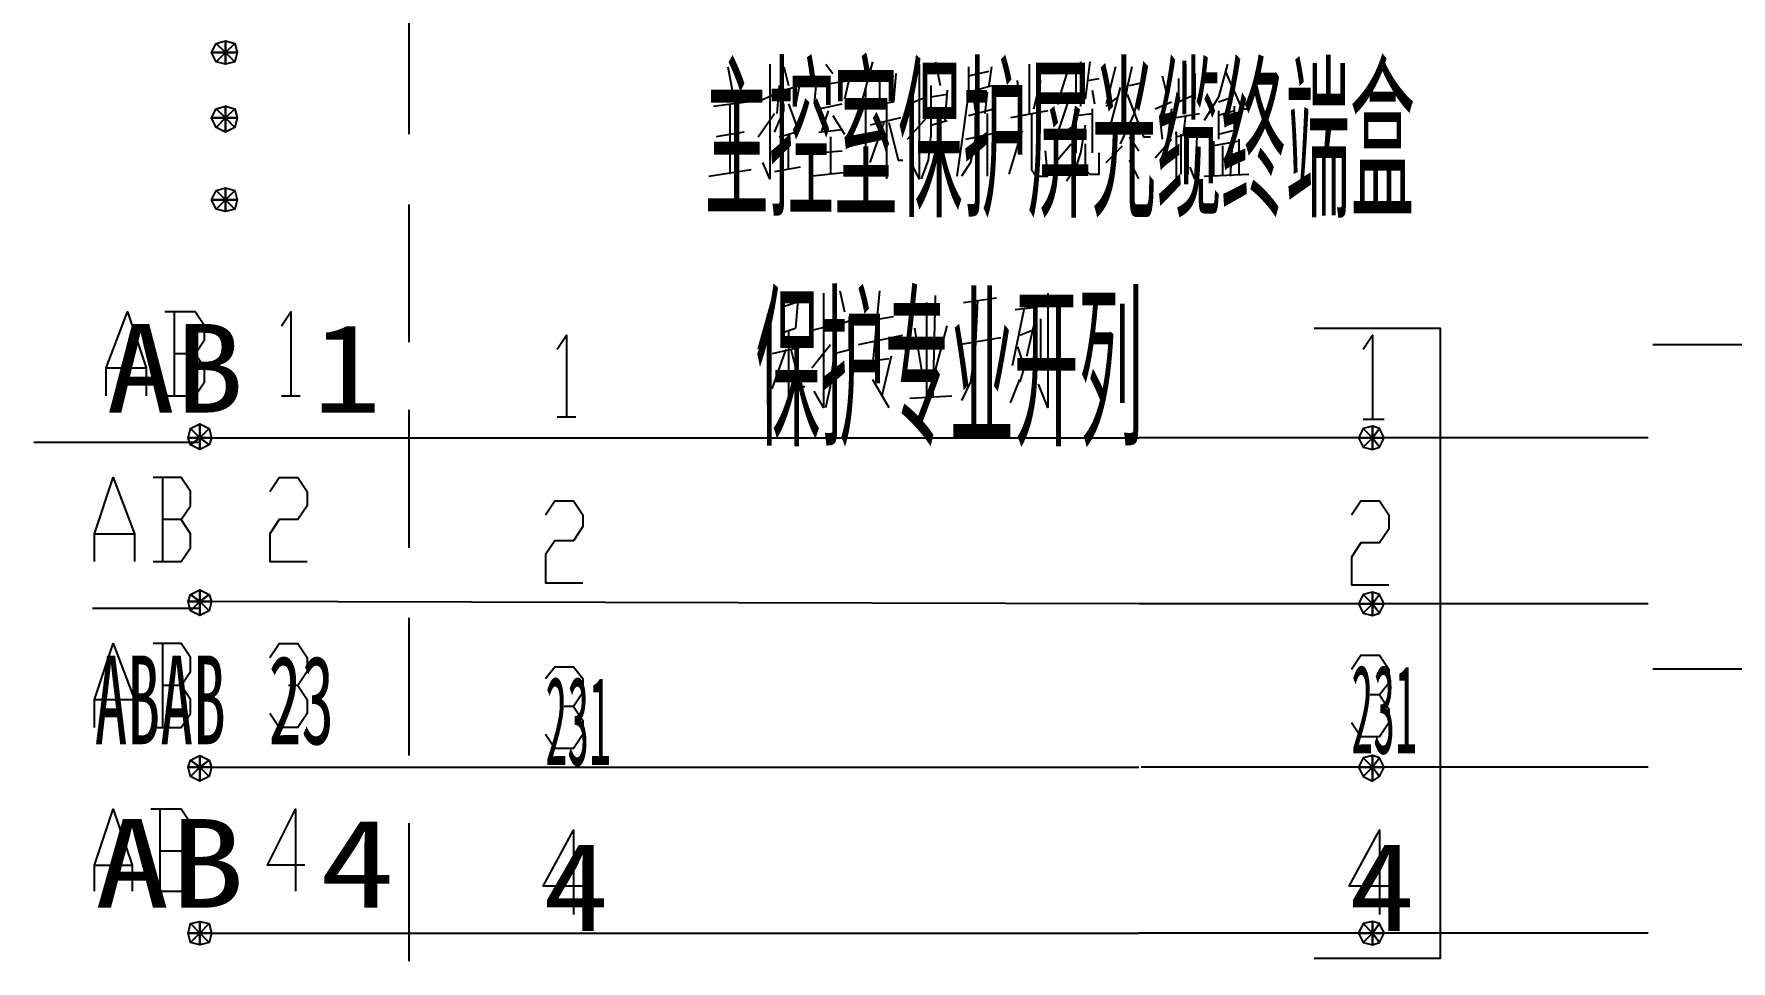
# Model space of a CAD drawing. Header units: metres. Extents: x 17 to 1757, y 17 to 1207.
# Drawn here: x 630.2 to 734.8, y 579.3 to 636.5 of the extents above; entities that cross this region are included whole.
import ezdxf

# ---------------------------------------------------------------- set-up
doc = ezdxf.new("R2010")
doc.units = ezdxf.units.M
for name, color, linetype in [('LINES', 7, 'Continuous'), ('POLYLINES', 4, 'Continuous'), ('RECTS', 7, 'Continuous'), ('TEXTS', 3, 'Continuous')]:
    doc.layers.add(name, color=color, linetype=linetype)

msp = doc.modelspace()

# ---------------------------------------------------------------- linework, layer by layer
at = {"layer": 'LINES'}
for p, q in [((653.28, 638.78), (653.28, 630.29)), ((672.94, 634.46), (673.22, 633.02)), ((676.39, 634.46), (676.68, 633.31)), ((678.98, 634.61), (679.42, 634.03)), ((681.86, 634.75), (680.86, 631.01)), ((682.3, 634.18), (682.3, 631.87)), ((683.3, 634.03), (683.16, 632.3)), ((685.75, 634.75), (686.04, 633.31)), ((687.77, 633.89), (689.06, 634.18)), ((689.06, 633.31), (689.21, 634.46)), ((691.51, 634.61), (691.51, 631.58)), ((693.96, 634.46), (693.24, 632.16)), ((694.39, 634.18), (694.39, 632.3)), ((694.68, 634.75), (694.68, 632.02)), ((695.26, 634.75), (694.97, 632.45)), ((696.84, 634.46), (696.26, 632.16)), ((701.16, 634.61), (701.16, 632.59)), ((701.74, 634.03), (701.74, 632.45)), ((676.1, 633.31), (675.96, 631.58)), ((677.4, 633.31), (676.1, 632.88)), ((677.11, 632.02), (677.4, 633.46)), ((678.41, 633.74), (678.26, 632.16)), ((678.41, 633.31), (680.42, 633.6)), ((680.42, 633.74), (680.14, 632.45)), ((681.43, 633.17), (681.43, 627.55)), ((682.3, 633.6), (683.16, 633.89)), ((685.46, 633.31), (685.46, 630.14)), ((686.47, 633.02), (686.33, 631.15)), ((687.77, 632.88), (689.21, 633.31)), ((690.94, 632.3), (690.79, 633.6)), ((691.8, 631.87), (692.23, 633.6)), ((695.11, 633.6), (695.83, 633.74)), ((695.4, 633.02), (695.54, 632.16)), ((697.13, 633.17), (696.41, 630.43)), ((697.7, 633.31), (698.42, 633.46)), ((699.72, 633.89), (700.01, 632.74)), ((700.73, 633.74), (700.73, 632.45)), ((672.07, 632.02), (674.09, 632.3)), ((673.08, 627.84), (673.08, 632.16)), ((675.82, 632.74), (674.81, 632.3)), ((676.68, 632.16), (677.26, 630.58)), ((678.55, 631.87), (679.99, 632.16)), ((682.3, 632.16), (683.16, 632.3)), ((682.73, 632.16), (682.73, 627.55)), ((685.18, 632.59), (684.17, 632.16)), ((686.47, 632.74), (685.46, 632.59)), ((688.06, 632.74), (688.2, 631.73)), ((688.92, 632.88), (688.78, 631.58)), ((694.1, 632.88), (693.24, 630.29)), ((693.24, 632.16), (693.96, 632.45)), ((696.26, 632.02), (696.98, 632.59)), ((699.29, 631.87), (700.3, 632.3)), ((700.73, 632.3), (701.74, 632.74)), ((703.18, 632.3), (704.04, 632.59)), ((704.18, 630.58), (704.18, 632.02)), ((674.81, 630.14), (675.82, 631.58)), ((679.13, 631.73), (678.7, 630.43)), ((679.42, 631.44), (680.14, 630.29)), ((683.59, 631.3), (681.72, 630.86)), ((681.72, 628.56), (682.58, 631.01)), ((684.02, 630), (685.18, 631.3)), ((685.46, 630.86), (686.47, 631.15)), ((687.77, 631.44), (689.35, 631.87)), ((688.92, 631.58), (688.92, 627.7)), ((692.66, 631.73), (690.36, 631.3)), ((694.39, 631.73), (694.39, 629.14)), ((694.39, 631.44), (695.4, 631.58)), ((695.4, 631.87), (695.4, 629.14)), ((697.27, 630.86), (696.26, 630.43)), ((699.58, 631.3), (699.72, 630)), ((700.3, 631.87), (700.01, 629.71)), ((700.44, 631.3), (702.02, 631.58)), ((701.16, 631.44), (701.02, 630.29)), ((704.18, 631.73), (703.18, 631.44)), ((703.18, 631.73), (703.18, 630)), ((673.94, 630.43), (672.22, 630.14)), ((676.1, 630.14), (677.11, 630.43)), ((676.68, 628.13), (676.68, 630.29)), ((678.55, 630.43), (679.99, 630.58)), ((679.27, 630.14), (679.27, 627.84)), ((687.62, 630), (689.64, 630.43)), ((690.29, 627.84), (691.08, 630.5)), ((693.24, 630), (694.1, 630.72)), ((697.7, 630.14), (698.28, 629.28)), ((699.29, 628.85), (700.3, 630)), ((700.58, 630.14), (701.88, 630.43)), ((700.87, 630.29), (700.87, 627.84)), ((701.3, 630.29), (701.3, 627.84)), ((704.47, 629.86), (702.89, 629.57)), ((702.89, 629.86), (702.89, 627.7)), ((703.18, 630.29), (704.33, 630.58)), ((704.47, 627.84), (704.47, 630)), ((678.41, 629.14), (679.99, 629.28)), ((692.66, 627.7), (692.52, 629.28)), ((693.24, 628.7), (694.1, 629.71)), ((696.26, 628.56), (697.27, 629.57)), ((703.46, 627.7), (703.46, 629.57)), ((704.04, 629.71), (703.9, 627.7)), ((671.78, 627.7), (674.38, 628.13)), ((677.4, 628.27), (675.82, 627.98)), ((677.98, 627.7), (680.42, 627.98)), ((698.28, 627.55), (697.7, 628.7)), ((702.31, 627.7), (705.05, 627.84)), ((653.28, 625.97), (653.28, 617.47)), ((675.82, 620.64), (674.81, 617.04)), ((679.85, 620.64), (680.14, 619.34)), ((682.3, 620.64), (681.86, 616.03)), ((638.81, 619.34), (638.81, 614.16)), ((676.25, 620.06), (676.25, 617.76)), ((676.25, 619.63), (677.11, 619.92)), ((677.26, 620.06), (677.11, 618.34)), ((685.18, 619.92), (685.18, 614.16)), ((685.61, 614.16), (685.75, 620.35)), ((687.48, 619.92), (689.5, 620.21)), ((689.06, 620.06), (689.06, 613.58)), ((690.5, 616.03), (691.22, 619.49)), ((690.65, 619.49), (691.94, 619.63)), ((675.38, 619.2), (675.38, 613.58)), ((676.25, 618.05), (677.11, 618.34)), ((679.27, 618.48), (678.12, 618.19)), ((679.56, 619.2), (679.42, 616.03)), ((680.42, 618.77), (679.56, 618.48)), ((680.42, 619.06), (680.42, 617.04)), ((681.43, 618.77), (683.16, 619.06)), ((684.46, 618.34), (684.89, 615.74)), ((685.75, 615.74), (686.47, 618.48)), ((691.37, 616.61), (691.8, 618.48)), ((692.23, 616.03), (692.23, 618.91)), ((676.68, 618.19), (676.68, 613.44)), ((678.12, 615.89), (679.27, 617.33)), ((681, 617.33), (683.74, 617.9)), ((687.19, 617.33), (689.78, 617.76)), ((690.94, 617.9), (691.66, 618.19)), ((677.54, 617.18), (675.67, 616.75)), ((675.67, 614.59), (676.54, 617.04)), ((679.42, 616.75), (680.57, 617.04)), ((681.86, 616.32), (682.87, 616.46)), ((683.02, 616.61), (682.44, 614.16)), ((690.79, 617.18), (691.08, 616.32)), ((691.37, 616.46), (690.94, 615.02)), ((634.63, 615.89), (637.08, 615.89)), ((681.86, 615.17), (682.87, 613.44)), ((690.36, 613.73), (690.94, 615.17)), ((645.43, 614.16), (646.58, 614.16)), ((684.17, 614.02), (686.76, 614.16)), ((653.28, 613.3), (653.28, 604.8)), ((662.42, 612.86), (663.58, 612.86)), ((712.1, 612.72), (713.4, 612.72)), ((640.39, 611.28), (630.17, 611.28)), ((640.68, 611.57), (698.28, 611.57)), ((729.67, 611.57), (698.28, 611.57)), ((638.09, 609.12), (638.09, 603.94)), ((633.91, 605.66), (636.36, 605.66)), ((640.39, 601.06), (633.77, 601.06)), ((698.28, 601.34), (640.68, 601.49)), ((729.67, 601.34), (698.28, 601.34)), ((653.28, 600.48), (653.28, 591.98)), ((638.09, 598.9), (638.09, 593.71)), ((633.91, 595.44), (636.36, 595.44)), ((640.68, 591.26), (698.28, 591.26)), ((729.67, 591.26), (698.42, 591.26)), ((637.94, 588.67), (637.94, 583.63)), ((653.28, 587.81), (653.28, 579.31)), ((633.91, 585.22), (636.22, 585.22)), ((640.68, 581.04), (698.28, 581.04)), ((729.67, 581.04), (698.28, 581.04))]:
    msp.add_line(p, q, dxfattribs=at)
at = {"layer": 'POLYLINES'}
for points in [[(641.98, 635.33), (641.11, 635.33), (641.4, 635.9), (641.98, 635.33)], [(641.98, 635.33), (641.11, 635.33), (641.4, 635.9), (641.98, 635.33)], [(641.98, 635.33), (641.11, 635.33), (641.4, 635.9), (641.98, 635.33)], [(641.98, 635.33), (641.11, 635.33), (641.4, 635.9), (641.98, 635.33)], [(641.98, 635.33), (641.4, 634.75), (641.11, 635.33), (641.98, 635.33)], [(641.98, 635.33), (641.4, 634.75), (641.11, 635.33), (641.98, 635.33)], [(641.98, 635.33), (641.4, 634.75), (641.11, 635.33), (641.98, 635.33)], [(641.98, 635.33), (641.4, 634.75), (641.11, 635.33), (641.98, 635.33)], [(641.98, 635.33), (641.4, 635.9), (641.98, 636.05), (641.98, 635.33)], [(641.98, 635.33), (641.4, 635.9), (641.98, 636.05), (641.98, 635.33)], [(641.98, 635.33), (641.4, 635.9), (641.98, 636.05), (641.98, 635.33)], [(641.98, 635.33), (641.4, 635.9), (641.98, 636.05), (641.98, 635.33)], [(641.98, 635.33), (641.98, 634.61), (641.4, 634.75), (641.98, 635.33)], [(641.98, 635.33), (641.98, 634.61), (641.4, 634.75), (641.98, 635.33)], [(641.98, 635.33), (641.98, 634.61), (641.4, 634.75), (641.98, 635.33)], [(641.98, 635.33), (641.98, 634.61), (641.4, 634.75), (641.98, 635.33)], [(641.98, 635.33), (641.98, 636.05), (642.55, 635.9), (641.98, 635.33)], [(641.98, 635.33), (641.98, 636.05), (642.55, 635.9), (641.98, 635.33)], [(641.98, 635.33), (641.98, 636.05), (642.55, 635.9), (641.98, 635.33)], [(641.98, 635.33), (641.98, 636.05), (642.55, 635.9), (641.98, 635.33)], [(641.98, 635.33), (642.55, 635.9), (642.7, 635.33), (641.98, 635.33)], [(641.98, 635.33), (642.55, 635.9), (642.7, 635.33), (641.98, 635.33)], [(641.98, 635.33), (642.55, 635.9), (642.7, 635.33), (641.98, 635.33)], [(641.98, 635.33), (642.55, 635.9), (642.7, 635.33), (641.98, 635.33)], [(641.98, 635.33), (642.55, 634.75), (641.98, 634.61), (641.98, 635.33)], [(641.98, 635.33), (642.55, 634.75), (641.98, 634.61), (641.98, 635.33)], [(641.98, 635.33), (642.7, 635.33), (642.55, 634.75), (641.98, 635.33)], [(641.98, 635.33), (642.7, 635.33), (642.55, 634.75), (641.98, 635.33)], [(641.98, 635.33), (642.55, 634.75), (641.98, 634.61), (641.98, 635.33)], [(641.98, 635.33), (642.55, 634.75), (641.98, 634.61), (641.98, 635.33)], [(641.98, 635.33), (642.7, 635.33), (642.55, 634.75), (641.98, 635.33)], [(641.98, 635.33), (642.7, 635.33), (642.55, 634.75), (641.98, 635.33)], [(675.53, 634.61), (675.53, 627.55), (675.1, 628.56)], [(684.74, 634.61), (684.74, 627.55), (684.31, 628.42)], [(687.77, 634.46), (687.77, 632.88), (687.48, 630.58), (687.05, 627.7)], [(697.85, 634.46), (697.56, 633.17), (697.27, 631.44)], [(703.75, 634.61), (703.18, 632.59), (702.31, 631.15)], [(703.61, 634.18), (704.62, 631.87), (705.05, 631.87)], [(698.42, 633.6), (697.99, 631.58), (697.13, 629.71)], [(641.98, 631.3), (641.4, 631.87), (641.98, 632.02), (641.98, 631.3)], [(641.98, 631.3), (641.4, 631.87), (641.98, 632.02), (641.98, 631.3)], [(641.98, 631.3), (641.4, 631.87), (641.98, 632.02), (641.98, 631.3)], [(641.98, 631.3), (641.4, 631.87), (641.98, 632.02), (641.98, 631.3)], [(641.98, 631.3), (641.98, 632.02), (642.55, 631.87), (641.98, 631.3)], [(641.98, 631.3), (641.98, 632.02), (642.55, 631.87), (641.98, 631.3)], [(641.98, 631.3), (641.98, 632.02), (642.55, 631.87), (641.98, 631.3)], [(641.98, 631.3), (641.98, 632.02), (642.55, 631.87), (641.98, 631.3)], [(675.82, 630.43), (676.39, 631.73), (676.39, 632.16)], [(697.56, 632.74), (698.57, 630.14), (699, 630.14)], [(641.98, 631.3), (641.11, 631.3), (641.4, 631.87), (641.98, 631.3)], [(641.98, 631.3), (641.11, 631.3), (641.4, 631.87), (641.98, 631.3)], [(641.98, 631.3), (641.11, 631.3), (641.4, 631.87), (641.98, 631.3)], [(641.98, 631.3), (641.11, 631.3), (641.4, 631.87), (641.98, 631.3)], [(641.98, 631.3), (641.4, 630.72), (641.11, 631.3), (641.98, 631.3)], [(641.98, 631.3), (641.4, 630.72), (641.11, 631.3), (641.98, 631.3)], [(641.98, 631.3), (641.4, 630.72), (641.11, 631.3), (641.98, 631.3)], [(641.98, 631.3), (641.4, 630.72), (641.11, 631.3), (641.98, 631.3)], [(641.98, 631.3), (641.98, 630.43), (641.4, 630.72), (641.98, 631.3)], [(641.98, 631.3), (641.98, 630.43), (641.4, 630.72), (641.98, 631.3)], [(641.98, 631.3), (641.98, 630.43), (641.4, 630.72), (641.98, 631.3)], [(641.98, 631.3), (641.98, 630.43), (641.4, 630.72), (641.98, 631.3)], [(641.98, 631.3), (642.55, 631.87), (642.7, 631.3), (641.98, 631.3)], [(641.98, 631.3), (642.55, 631.87), (642.7, 631.3), (641.98, 631.3)], [(641.98, 631.3), (642.55, 631.87), (642.7, 631.3), (641.98, 631.3)], [(641.98, 631.3), (642.55, 631.87), (642.7, 631.3), (641.98, 631.3)], [(641.98, 631.3), (642.55, 630.72), (641.98, 630.43), (641.98, 631.3)], [(641.98, 631.3), (642.55, 630.72), (641.98, 630.43), (641.98, 631.3)], [(641.98, 631.3), (642.7, 631.3), (642.55, 630.72), (641.98, 631.3)], [(641.98, 631.3), (642.7, 631.3), (642.55, 630.72), (641.98, 631.3)], [(641.98, 631.3), (642.55, 630.72), (641.98, 630.43), (641.98, 631.3)], [(641.98, 631.3), (642.55, 630.72), (641.98, 630.43), (641.98, 631.3)], [(641.98, 631.3), (642.7, 631.3), (642.55, 630.72), (641.98, 631.3)], [(641.98, 631.3), (642.7, 631.3), (642.55, 630.72), (641.98, 631.3)], [(682.87, 631.01), (683.45, 628.7), (683.74, 628.7)], [(688.2, 631.44), (688.2, 630), (687.91, 628.56), (687.34, 627.7)], [(691.66, 631.58), (691.66, 628.13), (691.94, 627.7), (692.66, 627.7)], [(694.97, 630.86), (694.68, 629.14), (694.39, 628.27), (693.82, 627.41)], [(684.89, 627.55), (685.32, 628.7), (685.46, 630.14)], [(700.58, 630.29), (700.58, 630.43), (700.58, 627.55)], [(701.88, 630.58), (701.74, 627.55), (701.45, 628.27)], [(694.97, 629.71), (694.97, 628.13), (695.26, 627.84), (695.83, 627.84), (695.83, 629.14)], [(641.98, 626.26), (641.11, 626.26), (641.4, 626.83), (641.98, 626.26)], [(641.98, 626.26), (641.11, 626.26), (641.4, 626.83), (641.98, 626.26)], [(641.98, 626.26), (641.11, 626.26), (641.4, 626.83), (641.98, 626.26)], [(641.98, 626.26), (641.11, 626.26), (641.4, 626.83), (641.98, 626.26)], [(641.98, 626.26), (641.4, 626.83), (641.98, 626.98), (641.98, 626.26)], [(641.98, 626.26), (641.4, 626.83), (641.98, 626.98), (641.98, 626.26)], [(641.98, 626.26), (641.4, 626.83), (641.98, 626.98), (641.98, 626.26)], [(641.98, 626.26), (641.4, 626.83), (641.98, 626.98), (641.98, 626.26)], [(641.98, 626.26), (641.98, 626.98), (642.55, 626.83), (641.98, 626.26)], [(641.98, 626.26), (641.98, 626.98), (642.55, 626.83), (641.98, 626.26)], [(641.98, 626.26), (641.98, 626.98), (642.55, 626.83), (641.98, 626.26)], [(641.98, 626.26), (641.98, 626.98), (642.55, 626.83), (641.98, 626.26)], [(641.98, 626.26), (642.55, 626.83), (642.7, 626.26), (641.98, 626.26)], [(641.98, 626.26), (642.55, 626.83), (642.7, 626.26), (641.98, 626.26)], [(641.98, 626.26), (642.55, 626.83), (642.7, 626.26), (641.98, 626.26)], [(641.98, 626.26), (642.55, 626.83), (642.7, 626.26), (641.98, 626.26)], [(641.98, 626.26), (641.4, 625.68), (641.11, 626.26), (641.98, 626.26)], [(641.98, 626.26), (641.4, 625.68), (641.11, 626.26), (641.98, 626.26)], [(641.98, 626.26), (641.4, 625.68), (641.11, 626.26), (641.98, 626.26)], [(641.98, 626.26), (641.4, 625.68), (641.11, 626.26), (641.98, 626.26)], [(641.98, 626.26), (641.98, 625.54), (641.4, 625.68), (641.98, 626.26)], [(641.98, 626.26), (641.98, 625.54), (641.4, 625.68), (641.98, 626.26)], [(641.98, 626.26), (641.98, 625.54), (641.4, 625.68), (641.98, 626.26)], [(641.98, 626.26), (641.98, 625.54), (641.4, 625.68), (641.98, 626.26)], [(641.98, 626.26), (642.55, 625.68), (641.98, 625.54), (641.98, 626.26)], [(641.98, 626.26), (642.55, 625.68), (641.98, 625.54), (641.98, 626.26)], [(641.98, 626.26), (642.7, 626.26), (642.55, 625.68), (641.98, 626.26)], [(641.98, 626.26), (642.7, 626.26), (642.55, 625.68), (641.98, 626.26)], [(641.98, 626.26), (642.55, 625.68), (641.98, 625.54), (641.98, 626.26)], [(641.98, 626.26), (642.55, 625.68), (641.98, 625.54), (641.98, 626.26)], [(641.98, 626.26), (642.7, 626.26), (642.55, 625.68), (641.98, 626.26)], [(641.98, 626.26), (642.7, 626.26), (642.55, 625.68), (641.98, 626.26)], [(678.84, 620.5), (678.84, 613.44), (678.26, 614.45)], [(692.66, 620.5), (692.66, 613.44), (692.09, 614.88)], [(634.63, 614.16), (634.63, 615.89), (635.93, 619.34), (637.08, 615.89), (637.08, 614.16)], [(640.1, 616.75), (640.68, 617.62), (640.68, 618.48), (640.1, 619.34), (638.23, 619.34)], [(645.43, 618.48), (646.01, 619.34), (646.01, 614.16)], [(688.34, 620.06), (688.2, 617.04), (687.91, 615.02), (687.34, 613.87)], [(662.42, 617.04), (663, 617.9), (663, 612.86)], [(712.1, 617.04), (712.68, 617.9), (712.68, 612.72)], [(638.23, 614.16), (640.1, 614.16), (640.68, 615.02), (640.68, 615.89), (640.1, 616.75), (638.81, 616.75)], [(676.82, 617.04), (677.4, 614.74), (677.69, 614.74)], [(678.98, 613.44), (679.27, 614.74), (679.42, 616.03)], [(640.39, 611.57), (639.67, 611.57), (639.82, 612.14), (640.39, 611.57)], [(640.39, 611.57), (639.67, 611.57), (639.82, 612.14), (640.39, 611.57)], [(640.39, 611.57), (639.67, 611.57), (639.82, 612.14), (640.39, 611.57)], [(640.39, 611.57), (639.67, 611.57), (639.82, 612.14), (640.39, 611.57)], [(640.39, 611.57), (639.82, 612.14), (640.39, 612.43), (640.39, 611.57)], [(640.39, 611.57), (639.82, 612.14), (640.39, 612.43), (640.39, 611.57)], [(640.39, 611.57), (639.82, 612.14), (640.39, 612.43), (640.39, 611.57)], [(640.39, 611.57), (639.82, 612.14), (640.39, 612.43), (640.39, 611.57)], [(640.39, 611.57), (640.39, 612.43), (640.97, 612.14), (640.39, 611.57)], [(640.39, 611.57), (640.39, 612.43), (640.97, 612.14), (640.39, 611.57)], [(640.39, 611.57), (640.39, 612.43), (640.97, 612.14), (640.39, 611.57)], [(640.39, 611.57), (640.39, 612.43), (640.97, 612.14), (640.39, 611.57)], [(640.39, 611.57), (640.97, 612.14), (641.11, 611.57), (640.39, 611.57)], [(640.39, 611.57), (640.97, 612.14), (641.11, 611.57), (640.39, 611.57)], [(640.39, 611.57), (640.97, 612.14), (641.11, 611.57), (640.39, 611.57)], [(640.39, 611.57), (640.97, 612.14), (641.11, 611.57), (640.39, 611.57)], [(712.68, 611.57), (712.1, 612.14), (711.82, 611.57), (712.68, 611.57)], [(712.68, 611.57), (712.1, 612.14), (711.82, 611.57), (712.68, 611.57)], [(712.68, 611.57), (712.1, 612.14), (711.82, 611.57), (712.68, 611.57)], [(712.68, 611.57), (712.1, 612.14), (711.82, 611.57), (712.68, 611.57)], [(712.68, 611.57), (712.68, 612.29), (712.1, 612.14), (712.68, 611.57)], [(712.68, 611.57), (712.68, 612.29), (712.1, 612.14), (712.68, 611.57)], [(712.68, 611.57), (712.68, 612.29), (712.1, 612.14), (712.68, 611.57)], [(712.68, 611.57), (712.68, 612.29), (712.1, 612.14), (712.68, 611.57)], [(712.68, 611.57), (713.11, 612.14), (712.68, 612.29), (712.68, 611.57)], [(712.68, 611.57), (713.11, 612.14), (712.68, 612.29), (712.68, 611.57)], [(712.68, 611.57), (713.11, 612.14), (712.68, 612.29), (712.68, 611.57)], [(712.68, 611.57), (713.11, 612.14), (712.68, 612.29), (712.68, 611.57)], [(712.68, 611.57), (713.4, 611.57), (713.11, 612.14), (712.68, 611.57)], [(712.68, 611.57), (713.4, 611.57), (713.11, 612.14), (712.68, 611.57)], [(712.68, 611.57), (713.4, 611.57), (713.11, 612.14), (712.68, 611.57)], [(712.68, 611.57), (713.4, 611.57), (713.11, 612.14), (712.68, 611.57)], [(640.39, 611.57), (639.82, 611.14), (639.67, 611.57), (640.39, 611.57)], [(640.39, 611.57), (639.82, 611.14), (639.67, 611.57), (640.39, 611.57)], [(640.39, 611.57), (639.82, 611.14), (639.67, 611.57), (640.39, 611.57)], [(640.39, 611.57), (639.82, 611.14), (639.67, 611.57), (640.39, 611.57)], [(640.39, 611.57), (640.39, 610.85), (639.82, 611.14), (640.39, 611.57)], [(640.39, 611.57), (640.39, 610.85), (639.82, 611.14), (640.39, 611.57)], [(640.39, 611.57), (640.39, 610.85), (639.82, 611.14), (640.39, 611.57)], [(640.39, 611.57), (640.39, 610.85), (639.82, 611.14), (640.39, 611.57)], [(640.39, 611.57), (640.97, 611.14), (640.39, 610.85), (640.39, 611.57)], [(640.39, 611.57), (640.97, 611.14), (640.39, 610.85), (640.39, 611.57)], [(640.39, 611.57), (641.11, 611.57), (640.97, 611.14), (640.39, 611.57)], [(640.39, 611.57), (641.11, 611.57), (640.97, 611.14), (640.39, 611.57)], [(640.39, 611.57), (640.97, 611.14), (640.39, 610.85), (640.39, 611.57)], [(640.39, 611.57), (640.97, 611.14), (640.39, 610.85), (640.39, 611.57)], [(640.39, 611.57), (641.11, 611.57), (640.97, 611.14), (640.39, 611.57)], [(640.39, 611.57), (641.11, 611.57), (640.97, 611.14), (640.39, 611.57)], [(712.68, 611.57), (711.82, 611.57), (712.1, 610.99), (712.68, 611.57)], [(712.68, 611.57), (711.82, 611.57), (712.1, 610.99), (712.68, 611.57)], [(712.68, 611.57), (711.82, 611.57), (712.1, 610.99), (712.68, 611.57)], [(712.68, 611.57), (711.82, 611.57), (712.1, 610.99), (712.68, 611.57)], [(712.68, 611.57), (712.1, 610.99), (712.68, 610.85), (712.68, 611.57)], [(712.68, 611.57), (712.1, 610.99), (712.68, 610.85), (712.68, 611.57)], [(712.68, 611.57), (712.1, 610.99), (712.68, 610.85), (712.68, 611.57)], [(712.68, 611.57), (712.1, 610.99), (712.68, 610.85), (712.68, 611.57)], [(712.68, 611.57), (713.11, 610.99), (713.4, 611.57), (712.68, 611.57)], [(712.68, 611.57), (713.11, 610.99), (713.4, 611.57), (712.68, 611.57)], [(712.68, 611.57), (712.68, 610.85), (713.11, 610.99), (712.68, 611.57)], [(712.68, 611.57), (712.68, 610.85), (713.11, 610.99), (712.68, 611.57)], [(712.68, 611.57), (713.11, 610.99), (713.4, 611.57), (712.68, 611.57)], [(712.68, 611.57), (713.11, 610.99), (713.4, 611.57), (712.68, 611.57)], [(712.68, 611.57), (712.68, 610.85), (713.11, 610.99), (712.68, 611.57)], [(712.68, 611.57), (712.68, 610.85), (713.11, 610.99), (712.68, 611.57)], [(633.91, 603.94), (633.91, 605.66), (635.06, 609.12), (636.36, 605.66), (636.36, 603.94)], [(639.24, 606.53), (639.82, 607.39), (639.82, 608.26), (639.24, 609.12), (637.51, 609.12)], [(644.71, 608.26), (645.29, 609.12), (646.44, 609.12), (647.02, 608.26), (647.02, 607.39), (646.44, 606.53), (645.29, 606.53), (644.71, 605.66), (644.71, 603.94), (647.02, 603.94)], [(661.7, 606.82), (662.28, 607.68), (663.43, 607.68), (664.01, 606.82), (664.01, 606.1), (663.43, 605.23), (662.28, 605.23), (661.7, 604.37), (661.7, 602.64), (664.01, 602.64)], [(711.38, 606.82), (711.96, 607.68), (713.11, 607.68), (713.69, 606.82), (713.69, 605.95), (713.11, 605.09), (711.96, 605.09), (711.38, 604.22), (711.38, 602.5), (713.69, 602.5)], [(637.51, 603.94), (639.24, 603.94), (639.82, 604.8), (639.82, 605.66), (639.24, 606.53), (638.09, 606.53)], [(640.39, 601.49), (639.67, 601.49), (639.82, 601.92), (640.39, 601.49)], [(640.39, 601.49), (639.67, 601.49), (639.82, 601.92), (640.39, 601.49)], [(640.39, 601.49), (639.67, 601.49), (639.82, 601.92), (640.39, 601.49)], [(640.39, 601.49), (639.67, 601.49), (639.82, 601.92), (640.39, 601.49)], [(640.39, 601.49), (639.82, 601.92), (640.39, 602.21), (640.39, 601.49)], [(640.39, 601.49), (639.82, 601.92), (640.39, 602.21), (640.39, 601.49)], [(640.39, 601.49), (639.82, 601.92), (640.39, 602.21), (640.39, 601.49)], [(640.39, 601.49), (639.82, 601.92), (640.39, 602.21), (640.39, 601.49)], [(640.39, 601.49), (640.39, 602.21), (640.97, 601.92), (640.39, 601.49)], [(640.39, 601.49), (640.39, 602.21), (640.97, 601.92), (640.39, 601.49)], [(640.39, 601.49), (640.39, 602.21), (640.97, 601.92), (640.39, 601.49)], [(640.39, 601.49), (640.39, 602.21), (640.97, 601.92), (640.39, 601.49)], [(640.39, 601.49), (640.97, 601.92), (641.11, 601.49), (640.39, 601.49)], [(640.39, 601.49), (640.97, 601.92), (641.11, 601.49), (640.39, 601.49)], [(640.39, 601.49), (640.97, 601.92), (641.11, 601.49), (640.39, 601.49)], [(640.39, 601.49), (640.97, 601.92), (641.11, 601.49), (640.39, 601.49)], [(712.68, 601.34), (712.1, 601.92), (711.82, 601.34), (712.68, 601.34)], [(712.68, 601.34), (712.1, 601.92), (711.82, 601.34), (712.68, 601.34)], [(712.68, 601.34), (712.1, 601.92), (711.82, 601.34), (712.68, 601.34)], [(712.68, 601.34), (712.1, 601.92), (711.82, 601.34), (712.68, 601.34)], [(712.68, 601.34), (712.68, 602.06), (712.1, 601.92), (712.68, 601.34)], [(712.68, 601.34), (712.68, 602.06), (712.1, 601.92), (712.68, 601.34)], [(712.68, 601.34), (712.68, 602.06), (712.1, 601.92), (712.68, 601.34)], [(712.68, 601.34), (712.68, 602.06), (712.1, 601.92), (712.68, 601.34)], [(712.68, 601.34), (713.11, 601.92), (712.68, 602.06), (712.68, 601.34)], [(712.68, 601.34), (713.11, 601.92), (712.68, 602.06), (712.68, 601.34)], [(712.68, 601.34), (713.11, 601.92), (712.68, 602.06), (712.68, 601.34)], [(712.68, 601.34), (713.11, 601.92), (712.68, 602.06), (712.68, 601.34)], [(712.68, 601.34), (713.4, 601.34), (713.11, 601.92), (712.68, 601.34)], [(712.68, 601.34), (713.4, 601.34), (713.11, 601.92), (712.68, 601.34)], [(712.68, 601.34), (713.4, 601.34), (713.11, 601.92), (712.68, 601.34)], [(712.68, 601.34), (713.4, 601.34), (713.11, 601.92), (712.68, 601.34)], [(640.39, 601.49), (639.82, 600.91), (639.67, 601.49), (640.39, 601.49)], [(640.39, 601.49), (639.82, 600.91), (639.67, 601.49), (640.39, 601.49)], [(640.39, 601.49), (639.82, 600.91), (639.67, 601.49), (640.39, 601.49)], [(640.39, 601.49), (639.82, 600.91), (639.67, 601.49), (640.39, 601.49)], [(640.39, 601.49), (640.39, 600.62), (639.82, 600.91), (640.39, 601.49)], [(640.39, 601.49), (640.39, 600.62), (639.82, 600.91), (640.39, 601.49)], [(640.39, 601.49), (640.39, 600.62), (639.82, 600.91), (640.39, 601.49)], [(640.39, 601.49), (640.39, 600.62), (639.82, 600.91), (640.39, 601.49)], [(640.39, 601.49), (640.97, 600.91), (640.39, 600.62), (640.39, 601.49)], [(640.39, 601.49), (640.97, 600.91), (640.39, 600.62), (640.39, 601.49)], [(640.39, 601.49), (641.11, 601.49), (640.97, 600.91), (640.39, 601.49)], [(640.39, 601.49), (641.11, 601.49), (640.97, 600.91), (640.39, 601.49)], [(640.39, 601.49), (640.97, 600.91), (640.39, 600.62), (640.39, 601.49)], [(640.39, 601.49), (640.97, 600.91), (640.39, 600.62), (640.39, 601.49)], [(640.39, 601.49), (641.11, 601.49), (640.97, 600.91), (640.39, 601.49)], [(640.39, 601.49), (641.11, 601.49), (640.97, 600.91), (640.39, 601.49)], [(712.68, 601.34), (711.82, 601.34), (712.1, 600.77), (712.68, 601.34)], [(712.68, 601.34), (711.82, 601.34), (712.1, 600.77), (712.68, 601.34)], [(712.68, 601.34), (711.82, 601.34), (712.1, 600.77), (712.68, 601.34)], [(712.68, 601.34), (711.82, 601.34), (712.1, 600.77), (712.68, 601.34)], [(712.68, 601.34), (712.1, 600.77), (712.68, 600.62), (712.68, 601.34)], [(712.68, 601.34), (712.1, 600.77), (712.68, 600.62), (712.68, 601.34)], [(712.68, 601.34), (712.1, 600.77), (712.68, 600.62), (712.68, 601.34)], [(712.68, 601.34), (712.1, 600.77), (712.68, 600.62), (712.68, 601.34)], [(712.68, 601.34), (713.11, 600.77), (713.4, 601.34), (712.68, 601.34)], [(712.68, 601.34), (713.11, 600.77), (713.4, 601.34), (712.68, 601.34)], [(712.68, 601.34), (712.68, 600.62), (713.11, 600.77), (712.68, 601.34)], [(712.68, 601.34), (712.68, 600.62), (713.11, 600.77), (712.68, 601.34)], [(712.68, 601.34), (713.11, 600.77), (713.4, 601.34), (712.68, 601.34)], [(712.68, 601.34), (713.11, 600.77), (713.4, 601.34), (712.68, 601.34)], [(712.68, 601.34), (712.68, 600.62), (713.11, 600.77), (712.68, 601.34)], [(712.68, 601.34), (712.68, 600.62), (713.11, 600.77), (712.68, 601.34)], [(633.91, 593.71), (633.91, 595.44), (635.06, 598.9), (636.36, 595.44), (636.36, 593.71)], [(639.24, 596.3), (639.82, 597.17), (639.82, 598.03), (639.24, 598.9), (637.51, 598.9)], [(644.71, 598.03), (645.29, 598.9), (646.44, 598.9), (647.02, 598.03), (647.02, 597.17), (646.44, 596.3), (645.86, 596.3)], [(661.7, 596.74), (662.28, 597.46), (663.43, 597.46), (664.01, 596.74), (664.01, 595.87), (663.43, 595.01), (662.86, 595.01)], [(711.38, 597.31), (711.96, 598.18), (713.11, 598.18), (713.69, 597.31), (713.69, 596.45), (713.11, 595.73), (712.54, 595.73)], [(637.51, 593.71), (639.24, 593.71), (639.82, 594.58), (639.82, 595.44), (639.24, 596.3), (638.09, 596.3)], [(646.44, 596.3), (647.02, 595.44), (647.02, 594.58), (646.44, 593.71), (645.29, 593.71), (644.71, 594.58)], [(713.11, 595.73), (713.69, 594.86), (713.69, 594), (713.11, 593.14), (711.96, 593.14), (711.38, 594)], [(663.43, 595.01), (664.01, 594.14), (664.01, 593.28), (663.43, 592.42), (662.28, 592.42), (661.7, 593.28)], [(640.39, 591.26), (639.67, 591.26), (639.82, 591.7), (640.39, 591.26)], [(640.39, 591.26), (639.67, 591.26), (639.82, 591.7), (640.39, 591.26)], [(640.39, 591.26), (639.67, 591.26), (639.82, 591.7), (640.39, 591.26)], [(640.39, 591.26), (639.67, 591.26), (639.82, 591.7), (640.39, 591.26)], [(640.39, 591.26), (639.82, 590.69), (639.67, 591.26), (640.39, 591.26)], [(640.39, 591.26), (639.82, 590.69), (639.67, 591.26), (640.39, 591.26)], [(640.39, 591.26), (639.82, 590.69), (639.67, 591.26), (640.39, 591.26)], [(640.39, 591.26), (639.82, 590.69), (639.67, 591.26), (640.39, 591.26)], [(640.39, 591.26), (639.82, 591.7), (640.39, 591.98), (640.39, 591.26)], [(640.39, 591.26), (639.82, 591.7), (640.39, 591.98), (640.39, 591.26)], [(640.39, 591.26), (639.82, 591.7), (640.39, 591.98), (640.39, 591.26)], [(640.39, 591.26), (639.82, 591.7), (640.39, 591.98), (640.39, 591.26)], [(640.39, 591.26), (640.39, 590.4), (639.82, 590.69), (640.39, 591.26)], [(640.39, 591.26), (640.39, 590.4), (639.82, 590.69), (640.39, 591.26)], [(640.39, 591.26), (640.39, 590.4), (639.82, 590.69), (640.39, 591.26)], [(640.39, 591.26), (640.39, 590.4), (639.82, 590.69), (640.39, 591.26)], [(640.39, 591.26), (640.39, 591.98), (640.97, 591.7), (640.39, 591.26)], [(640.39, 591.26), (640.39, 591.98), (640.97, 591.7), (640.39, 591.26)], [(640.39, 591.26), (640.39, 591.98), (640.97, 591.7), (640.39, 591.26)], [(640.39, 591.26), (640.39, 591.98), (640.97, 591.7), (640.39, 591.26)], [(640.39, 591.26), (640.97, 591.7), (641.11, 591.26), (640.39, 591.26)], [(640.39, 591.26), (640.97, 591.7), (641.11, 591.26), (640.39, 591.26)], [(640.39, 591.26), (640.97, 591.7), (641.11, 591.26), (640.39, 591.26)], [(640.39, 591.26), (640.97, 591.7), (641.11, 591.26), (640.39, 591.26)], [(640.39, 591.26), (640.97, 590.69), (640.39, 590.4), (640.39, 591.26)], [(640.39, 591.26), (640.97, 590.69), (640.39, 590.4), (640.39, 591.26)], [(640.39, 591.26), (641.11, 591.26), (640.97, 590.69), (640.39, 591.26)], [(640.39, 591.26), (641.11, 591.26), (640.97, 590.69), (640.39, 591.26)], [(640.39, 591.26), (640.97, 590.69), (640.39, 590.4), (640.39, 591.26)], [(640.39, 591.26), (640.97, 590.69), (640.39, 590.4), (640.39, 591.26)], [(640.39, 591.26), (641.11, 591.26), (640.97, 590.69), (640.39, 591.26)], [(640.39, 591.26), (641.11, 591.26), (640.97, 590.69), (640.39, 591.26)], [(712.68, 591.26), (712.1, 591.84), (711.82, 591.26), (712.68, 591.26)], [(712.68, 591.26), (712.1, 591.84), (711.82, 591.26), (712.68, 591.26)], [(712.68, 591.26), (712.1, 591.84), (711.82, 591.26), (712.68, 591.26)], [(712.68, 591.26), (712.1, 591.84), (711.82, 591.26), (712.68, 591.26)], [(712.68, 591.26), (711.82, 591.26), (712.1, 590.69), (712.68, 591.26)], [(712.68, 591.26), (711.82, 591.26), (712.1, 590.69), (712.68, 591.26)], [(712.68, 591.26), (711.82, 591.26), (712.1, 590.69), (712.68, 591.26)], [(712.68, 591.26), (711.82, 591.26), (712.1, 590.69), (712.68, 591.26)], [(712.68, 591.26), (712.68, 591.98), (712.1, 591.84), (712.68, 591.26)], [(712.68, 591.26), (712.68, 591.98), (712.1, 591.84), (712.68, 591.26)], [(712.68, 591.26), (712.68, 591.98), (712.1, 591.84), (712.68, 591.26)], [(712.68, 591.26), (712.68, 591.98), (712.1, 591.84), (712.68, 591.26)], [(712.68, 591.26), (712.1, 590.69), (712.68, 590.4), (712.68, 591.26)], [(712.68, 591.26), (712.1, 590.69), (712.68, 590.4), (712.68, 591.26)], [(712.68, 591.26), (712.1, 590.69), (712.68, 590.4), (712.68, 591.26)], [(712.68, 591.26), (712.1, 590.69), (712.68, 590.4), (712.68, 591.26)], [(712.68, 591.26), (713.11, 591.84), (712.68, 591.98), (712.68, 591.26)], [(712.68, 591.26), (713.11, 591.84), (712.68, 591.98), (712.68, 591.26)], [(712.68, 591.26), (713.11, 591.84), (712.68, 591.98), (712.68, 591.26)], [(712.68, 591.26), (713.11, 591.84), (712.68, 591.98), (712.68, 591.26)], [(712.68, 591.26), (713.4, 591.26), (713.11, 591.84), (712.68, 591.26)], [(712.68, 591.26), (713.4, 591.26), (713.11, 591.84), (712.68, 591.26)], [(712.68, 591.26), (713.4, 591.26), (713.11, 591.84), (712.68, 591.26)], [(712.68, 591.26), (713.4, 591.26), (713.11, 591.84), (712.68, 591.26)], [(712.68, 591.26), (713.11, 590.69), (713.4, 591.26), (712.68, 591.26)], [(712.68, 591.26), (713.11, 590.69), (713.4, 591.26), (712.68, 591.26)], [(712.68, 591.26), (712.68, 590.4), (713.11, 590.69), (712.68, 591.26)], [(712.68, 591.26), (712.68, 590.4), (713.11, 590.69), (712.68, 591.26)], [(712.68, 591.26), (713.11, 590.69), (713.4, 591.26), (712.68, 591.26)], [(712.68, 591.26), (713.11, 590.69), (713.4, 591.26), (712.68, 591.26)], [(712.68, 591.26), (712.68, 590.4), (713.11, 590.69), (712.68, 591.26)], [(712.68, 591.26), (712.68, 590.4), (713.11, 590.69), (712.68, 591.26)], [(633.91, 583.63), (633.91, 585.22), (635.06, 588.67), (636.22, 585.22), (636.22, 583.63)], [(639.24, 586.08), (639.82, 586.94), (639.82, 587.81), (639.24, 588.67), (637.37, 588.67)], [(646.87, 585.22), (644.57, 585.22), (646.3, 588.67), (646.3, 583.63)], [(664.01, 583.92), (661.56, 583.92), (663.43, 587.38), (663.43, 582.19)], [(713.69, 583.92), (711.24, 583.92), (713.11, 587.38), (713.11, 582.19)], [(637.37, 583.63), (639.24, 583.63), (639.82, 584.35), (639.82, 585.22), (639.24, 586.08), (637.94, 586.08)], [(640.39, 581.04), (639.82, 581.62), (640.39, 581.76), (640.39, 581.04)], [(640.39, 581.04), (639.82, 581.62), (640.39, 581.76), (640.39, 581.04)], [(640.39, 581.04), (639.82, 581.62), (640.39, 581.76), (640.39, 581.04)], [(640.39, 581.04), (639.82, 581.62), (640.39, 581.76), (640.39, 581.04)], [(640.39, 581.04), (640.39, 581.76), (640.97, 581.62), (640.39, 581.04)], [(640.39, 581.04), (640.39, 581.76), (640.97, 581.62), (640.39, 581.04)], [(640.39, 581.04), (640.39, 581.76), (640.97, 581.62), (640.39, 581.04)], [(640.39, 581.04), (640.39, 581.76), (640.97, 581.62), (640.39, 581.04)], [(712.68, 581.04), (712.68, 581.76), (712.1, 581.62), (712.68, 581.04)], [(712.68, 581.04), (712.68, 581.76), (712.1, 581.62), (712.68, 581.04)], [(712.68, 581.04), (712.68, 581.76), (712.1, 581.62), (712.68, 581.04)], [(712.68, 581.04), (712.68, 581.76), (712.1, 581.62), (712.68, 581.04)], [(712.68, 581.04), (713.11, 581.62), (712.68, 581.76), (712.68, 581.04)], [(712.68, 581.04), (713.11, 581.62), (712.68, 581.76), (712.68, 581.04)], [(712.68, 581.04), (713.11, 581.62), (712.68, 581.76), (712.68, 581.04)], [(712.68, 581.04), (713.11, 581.62), (712.68, 581.76), (712.68, 581.04)], [(640.39, 581.04), (639.67, 581.04), (639.82, 581.62), (640.39, 581.04)], [(640.39, 581.04), (639.67, 581.04), (639.82, 581.62), (640.39, 581.04)], [(640.39, 581.04), (639.67, 581.04), (639.82, 581.62), (640.39, 581.04)], [(640.39, 581.04), (639.67, 581.04), (639.82, 581.62), (640.39, 581.04)], [(640.39, 581.04), (639.82, 580.46), (639.67, 581.04), (640.39, 581.04)], [(640.39, 581.04), (639.82, 580.46), (639.67, 581.04), (640.39, 581.04)], [(640.39, 581.04), (639.82, 580.46), (639.67, 581.04), (640.39, 581.04)], [(640.39, 581.04), (639.82, 580.46), (639.67, 581.04), (640.39, 581.04)], [(640.39, 581.04), (640.39, 580.32), (639.82, 580.46), (640.39, 581.04)], [(640.39, 581.04), (640.39, 580.32), (639.82, 580.46), (640.39, 581.04)], [(640.39, 581.04), (640.39, 580.32), (639.82, 580.46), (640.39, 581.04)], [(640.39, 581.04), (640.39, 580.32), (639.82, 580.46), (640.39, 581.04)], [(640.39, 581.04), (640.97, 581.62), (641.11, 581.04), (640.39, 581.04)], [(640.39, 581.04), (640.97, 581.62), (641.11, 581.04), (640.39, 581.04)], [(640.39, 581.04), (640.97, 581.62), (641.11, 581.04), (640.39, 581.04)], [(640.39, 581.04), (640.97, 581.62), (641.11, 581.04), (640.39, 581.04)], [(640.39, 581.04), (640.97, 580.46), (640.39, 580.32), (640.39, 581.04)], [(640.39, 581.04), (640.97, 580.46), (640.39, 580.32), (640.39, 581.04)], [(640.39, 581.04), (641.11, 581.04), (640.97, 580.46), (640.39, 581.04)], [(640.39, 581.04), (641.11, 581.04), (640.97, 580.46), (640.39, 581.04)], [(640.39, 581.04), (640.97, 580.46), (640.39, 580.32), (640.39, 581.04)], [(640.39, 581.04), (640.97, 580.46), (640.39, 580.32), (640.39, 581.04)], [(640.39, 581.04), (641.11, 581.04), (640.97, 580.46), (640.39, 581.04)], [(640.39, 581.04), (641.11, 581.04), (640.97, 580.46), (640.39, 581.04)], [(712.68, 581.04), (712.1, 581.62), (711.82, 581.04), (712.68, 581.04)], [(712.68, 581.04), (712.1, 581.62), (711.82, 581.04), (712.68, 581.04)], [(712.68, 581.04), (712.1, 581.62), (711.82, 581.04), (712.68, 581.04)], [(712.68, 581.04), (712.1, 581.62), (711.82, 581.04), (712.68, 581.04)], [(712.68, 581.04), (711.82, 581.04), (712.1, 580.46), (712.68, 581.04)], [(712.68, 581.04), (711.82, 581.04), (712.1, 580.46), (712.68, 581.04)], [(712.68, 581.04), (711.82, 581.04), (712.1, 580.46), (712.68, 581.04)], [(712.68, 581.04), (711.82, 581.04), (712.1, 580.46), (712.68, 581.04)], [(712.68, 581.04), (712.1, 580.46), (712.68, 580.32), (712.68, 581.04)], [(712.68, 581.04), (712.1, 580.46), (712.68, 580.32), (712.68, 581.04)], [(712.68, 581.04), (712.1, 580.46), (712.68, 580.32), (712.68, 581.04)], [(712.68, 581.04), (712.1, 580.46), (712.68, 580.32), (712.68, 581.04)], [(712.68, 581.04), (713.4, 581.04), (713.11, 581.62), (712.68, 581.04)], [(712.68, 581.04), (713.4, 581.04), (713.11, 581.62), (712.68, 581.04)], [(712.68, 581.04), (713.4, 581.04), (713.11, 581.62), (712.68, 581.04)], [(712.68, 581.04), (713.4, 581.04), (713.11, 581.62), (712.68, 581.04)], [(712.68, 581.04), (713.11, 580.46), (713.4, 581.04), (712.68, 581.04)], [(712.68, 581.04), (713.11, 580.46), (713.4, 581.04), (712.68, 581.04)], [(712.68, 581.04), (712.68, 580.32), (713.11, 580.46), (712.68, 581.04)], [(712.68, 581.04), (712.68, 580.32), (713.11, 580.46), (712.68, 581.04)], [(712.68, 581.04), (713.11, 580.46), (713.4, 581.04), (712.68, 581.04)], [(712.68, 581.04), (713.11, 580.46), (713.4, 581.04), (712.68, 581.04)], [(712.68, 581.04), (712.68, 580.32), (713.11, 580.46), (712.68, 581.04)], [(712.68, 581.04), (712.68, 580.32), (713.11, 580.46), (712.68, 581.04)]]:
    msp.add_lwpolyline(points, dxfattribs=at)
at = {"layer": 'RECTS'}
for points in [[(709.08, 618.34), (716.86, 618.34), (716.86, 579.46), (709.08, 579.46)], [(729.96, 617.33), (791.88, 617.33), (791.88, 597.31), (729.96, 597.31)]]:
    msp.add_lwpolyline(points, dxfattribs=at)

# ---------------------------------------------------------------- texts
at = {"layer": 'TEXTS'}
for s, height, width, p in [('主控室保护屏光缆终端盒', 8.02, 0.381771, (671.5, 626.04)), ('保护专业开列', 8.02, 0.381771, (674.66, 611.93)), ('AB 1', 5.47, 1.139468, (634.63, 613.13)), ('ABAB', 5.47, 0.543837, (633.91, 592.68)), ('23', 5.47, 0.543837, (644.63, 592.68)), ('231', 5.47, 0.362558, (711.38, 592.11)), ('231', 5.47, 0.362558, (661.7, 591.39)), ('AB 4', 5.47, 1.243055, (633.91, 582.6)), ('4', 5.47, 1.087673, (661.56, 581.16)), ('4', 5.47, 1.087673, (711.24, 581.16))]:
    msp.add_text(s, height=height, dxfattribs=dict(at, width=width)).set_placement(p)

doc.saveas('drawing.dxf')
